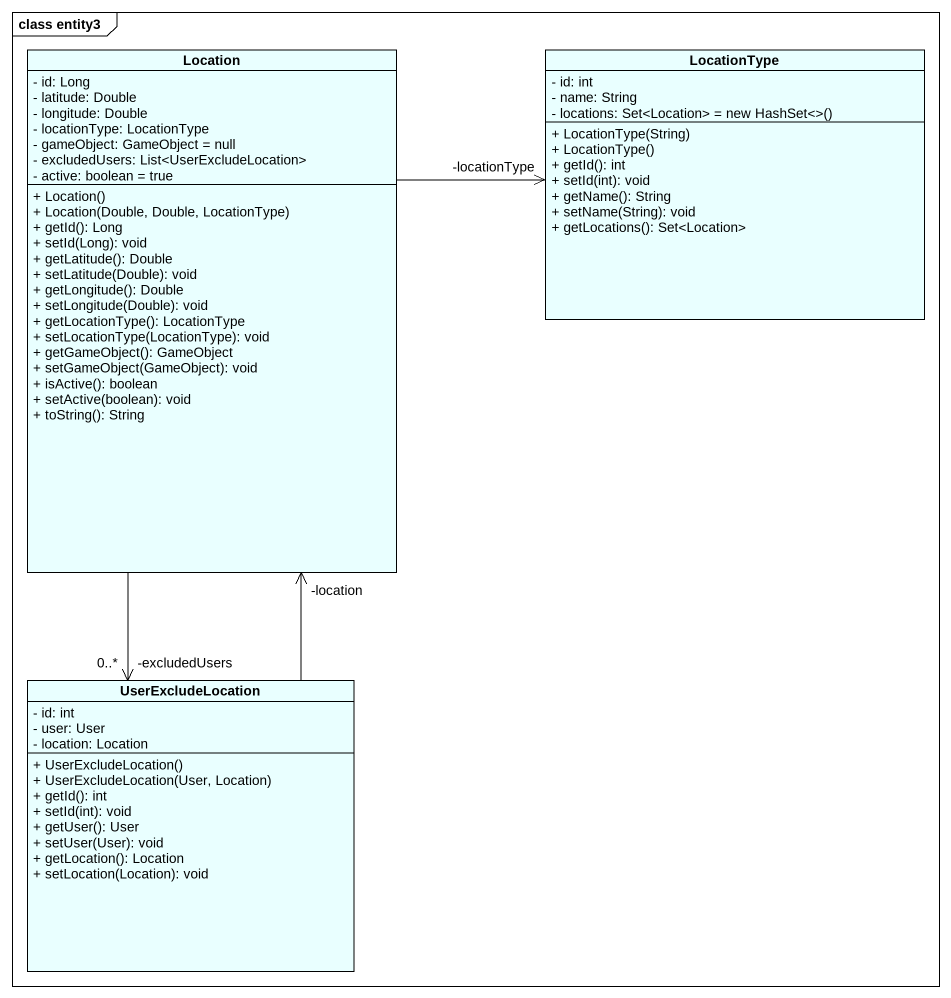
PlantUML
@startuml
mainframe class entity3
hide circle
hide empty members
skinparam classAttributeIconSize 0
class Location #E9FFFF {
  - id: Long
  - latitude: Double
  - longitude: Double
  - locationType: LocationType
  - gameObject: GameObject = null
  - excludedUsers: List<UserExcludeLocation>
  - active: boolean = true
  + Location()
  + Location(Double, Double, LocationType)
  + getId(): Long
  + setId(Long): void
  + getLatitude(): Double
  + setLatitude(Double): void
  + getLongitude(): Double
  + setLongitude(Double): void
  + getLocationType(): LocationType
  + setLocationType(LocationType): void
  + getGameObject(): GameObject
  + setGameObject(GameObject): void
  + isActive(): boolean
  + setActive(boolean): void
  + toString(): String
}
class LocationType #E9FFFF {
  - id: int
  - name: String
  {field} - locations: Set<Location> = new HashSet<>()
  + LocationType(String)
  + LocationType()
  + getId(): int
  + setId(int): void
  + getName(): String
  + setName(String): void
  + getLocations(): Set<Location>
}
class UserExcludeLocation #E9FFFF {
  - id: int
  - user: User
  - location: Location
  + UserExcludeLocation()
  + UserExcludeLocation(User, Location)
  + getId(): int
  + setId(int): void
  + getUser(): User
  + setUser(User): void
  + getLocation(): Location
  + setLocation(Location): void
}
Location -right-> "-locationType" LocationType
Location --> "-excludedUsers\n0..*" UserExcludeLocation
UserExcludeLocation -up-> "-location" Location
@enduml
